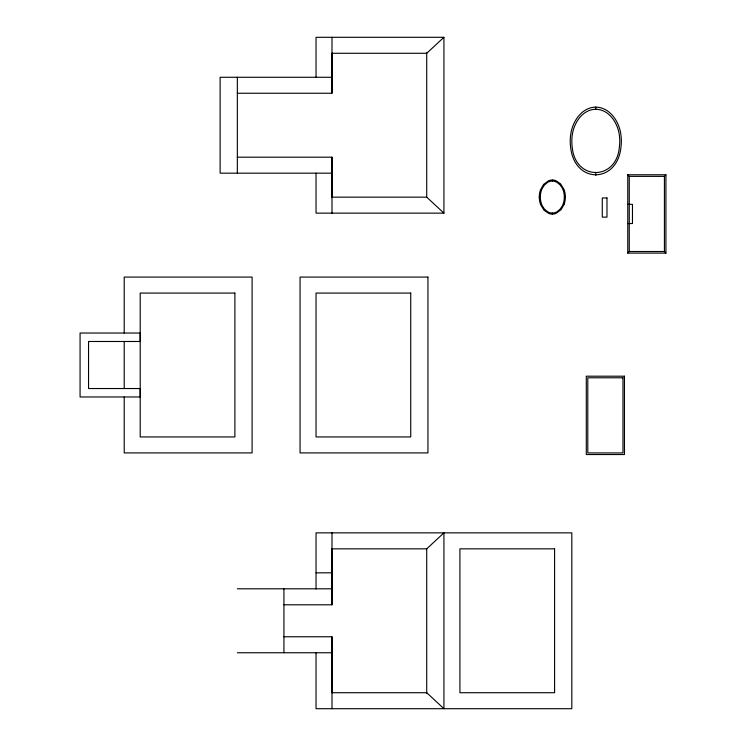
<?xml version="1.0" encoding="UTF-8"?>
<svg xmlns="http://www.w3.org/2000/svg" width="746" height="746" viewBox="0 0 746 746"><rect width="100%" height="100%" fill="white"/><g stroke="black" fill="none" stroke-linecap="round" stroke-linejoin="round"><path stroke-width="1.12" d="M331.923 77.267L332.026 37.3M331.923 572.825L332.026 532.858M331.886 93.25L332.026 77.267L220.126 77.267L220.126 173.175L332.026 173.175L331.886 157.192M564.218 204.106L561.067 209.71L555.919 213.431A10.258 10.258 0 0 1 552.329 214.093A10.258 10.258 0 0 1 548.739 213.431L544.095 210.279L540.729 204.88A21.308 21.308 0 0 1 539.283 197.056A21.475 21.475 0 0 1 540.43 190.006L543.582 184.411L548.73 180.681A10.258 10.258 0 0 1 552.329 180.028A10.258 10.258 0 0 1 555.919 180.691L560.554 183.833L563.929 189.232A21.308 21.308 0 0 1 565.365 197.056A21.475 21.475 0 0 1 564.218 204.115M665.926 253.108L664.425 251.505L664.425 176.373L665.926 174.778L627.768 174.778L627.768 253.108L665.926 253.108L665.926 174.778M627.768 253.108L629.26 251.505L629.26 176.373L627.768 174.778M316.043 173.175L316.043 213.142L443.926 213.142L443.926 37.3L426.712 53.283L331.989 53.283M331.989 548.842L426.712 548.842L443.926 532.858L443.926 708.7L426.712 692.717L331.989 692.717M595.793 107.107C581.395 107.377 572.182 121.962 570.643 134.998A45.264 45.264 0 0 0 570.643 147.41C574.597 183.908 616.989 183.908 620.942 147.41A45.264 45.264 0 0 0 620.942 134.998C619.404 121.962 610.191 107.377 595.793 107.107L595.793 109.233C609.295 109.494 617.921 123.165 619.367 135.39A42.438 42.438 0 0 1 619.367 147.027C616.56 180.989 575.026 180.989 572.21 147.027A42.438 42.438 0 0 1 572.219 135.39C573.665 123.165 582.29 109.494 595.793 109.233M443.926 37.3L316.043 37.3L316.043 77.267M237.34 93.25L332.026 93.25L332.026 53.283M237.34 157.192L332.026 157.192L332.026 197.158M629.26 176.373L664.425 176.373M539.265 197.056L540.337 197.056A20.86 20.86 0 0 0 540.999 202.278A18.473 18.473 0 0 0 542.361 205.915L544.403 209.039L547.471 211.668A10.08 10.08 0 0 0 549.112 212.451A9.288 9.288 0 0 0 552.329 213.048A9.288 9.288 0 0 0 556.087 212.228A10.08 10.08 0 0 0 557.178 211.668L560.246 209.039L562.298 205.915A18.473 18.473 0 0 0 563.65 202.278A20.86 20.86 0 0 0 564.312 197.056A20.86 20.86 0 0 0 563.659 191.834A18.473 18.473 0 0 0 562.298 188.197L560.246 185.083L557.178 182.453A10.08 10.08 0 0 0 555.537 181.66M564.321 197.056L565.384 197.056M331.989 197.158L426.712 197.158L443.926 213.142M627.768 204.348L632.459 204.348L632.459 223.53L627.768 223.53M629.26 251.505L664.425 251.505M316.043 572.825L332.026 572.825L331.886 604.792M237.34 588.808L332.026 588.808M283.928 604.792L332.026 604.792L332.026 548.842M283.928 636.767L332.026 636.767L332.026 692.717M237.34 652.75L332.026 652.75M331.923 668.733L331.886 636.767M331.923 173.175L332.026 213.142M331.886 652.75L332.026 708.7M595.793 173.175L595.793 175.31M552.329 180.028L552.329 181.073A9.288 9.288 0 0 0 548.571 181.893A10.08 10.08 0 0 0 547.48 182.453L544.403 185.083L542.361 188.197A18.473 18.473 0 0 0 540.999 191.834A20.86 20.86 0 0 0 540.337 197.056M552.329 213.048L552.329 214.093M426.712 52.434L426.712 197.158M426.712 548.842L426.712 693.566M316.043 589.004L316.043 532.858L571.818 532.858L571.818 708.7L316.043 708.7L316.043 652.554M283.928 588.808L283.928 652.75M237.34 77.267L237.34 173.175M124.218 333.033L124.218 277.083L252.101 277.083L252.101 452.925L124.218 452.925L124.218 396.975M124.218 341.481L124.218 388.535M552.329 181.064A9.288 9.288 0 0 1 555.537 181.67M140.201 388.535L140.201 396.975L80.074 396.975L80.074 333.033L140.201 333.033L140.201 341.481L88.55 341.481L88.55 388.535L140.201 388.535M606.983 197.96L602.292 197.96L602.292 217.142L606.983 217.142L606.983 197.96M427.943 277.083L300.06 277.083L300.06 452.925L427.943 452.925L427.943 277.083M234.887 293.075L140.201 293.075L140.201 436.942L234.887 436.942L234.887 293.075M410.729 293.075L316.043 293.075L316.043 436.942L410.729 436.942L410.729 293.075M624.467 376.198L586.3 376.198L586.3 454.528L624.467 454.528L624.467 376.198M622.966 377.793L587.801 377.793L587.801 452.925L622.966 452.925L622.966 377.793M554.595 548.842L459.918 548.842L459.918 692.717L554.595 692.717L554.595 548.842"/></g></svg>
